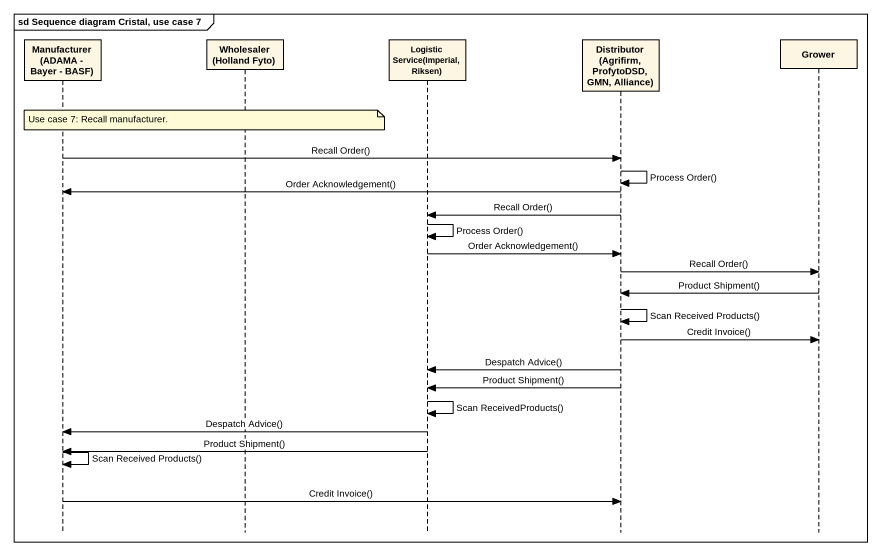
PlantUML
@startuml
mainframe sd Sequence diagram Cristal, use case 7
hide footbox
participant "Manufacturer (ADAMA - Bayer - BASF)" as Manufacturer_ADAMA_Bayer
participant "Wholesaler (Holland Fyto)" as Wholesaler_Holland_Fyto
participant "Logistic Service(Imperial, Riksen)" as Logistic_Service_Imperial
participant "Distributor (Agrifirm, ProfytoDSD, GMN, Alliance)" as Distributor_Agrifirm
participant Grower

note over Wholesaler_Holland_Fyto : Use case 7: Recall manufacturer.
Manufacturer_ADAMA_Bayer -> Distributor_Agrifirm : Recall Order()
Distributor_Agrifirm -> Distributor_Agrifirm : Process Order()
Distributor_Agrifirm -> Manufacturer_ADAMA_Bayer : Order Acknowledgement()
Distributor_Agrifirm -> Logistic_Service_Imperial : Recall Order()
Logistic_Service_Imperial -> Logistic_Service_Imperial : Process Order()
Logistic_Service_Imperial -> Distributor_Agrifirm : Order Acknowledgement()
Distributor_Agrifirm -> Grower : Recall Order()
Grower -> Distributor_Agrifirm : Product Shipment()
Distributor_Agrifirm -> Distributor_Agrifirm : Scan Received Products()
Distributor_Agrifirm -> Grower : Credit Invoice()
Distributor_Agrifirm -> Logistic_Service_Imperial : Despatch Advice()
Distributor_Agrifirm -> Logistic_Service_Imperial : Product Shipment()
Logistic_Service_Imperial -> Logistic_Service_Imperial : Scan ReceivedProducts()
Logistic_Service_Imperial -> Manufacturer_ADAMA_Bayer : Despatch Advice()
Logistic_Service_Imperial -> Manufacturer_ADAMA_Bayer : Product Shipment()
Manufacturer_ADAMA_Bayer -> Manufacturer_ADAMA_Bayer : Scan Received Products()
Manufacturer_ADAMA_Bayer -> Distributor_Agrifirm : Credit Invoice()
@enduml
